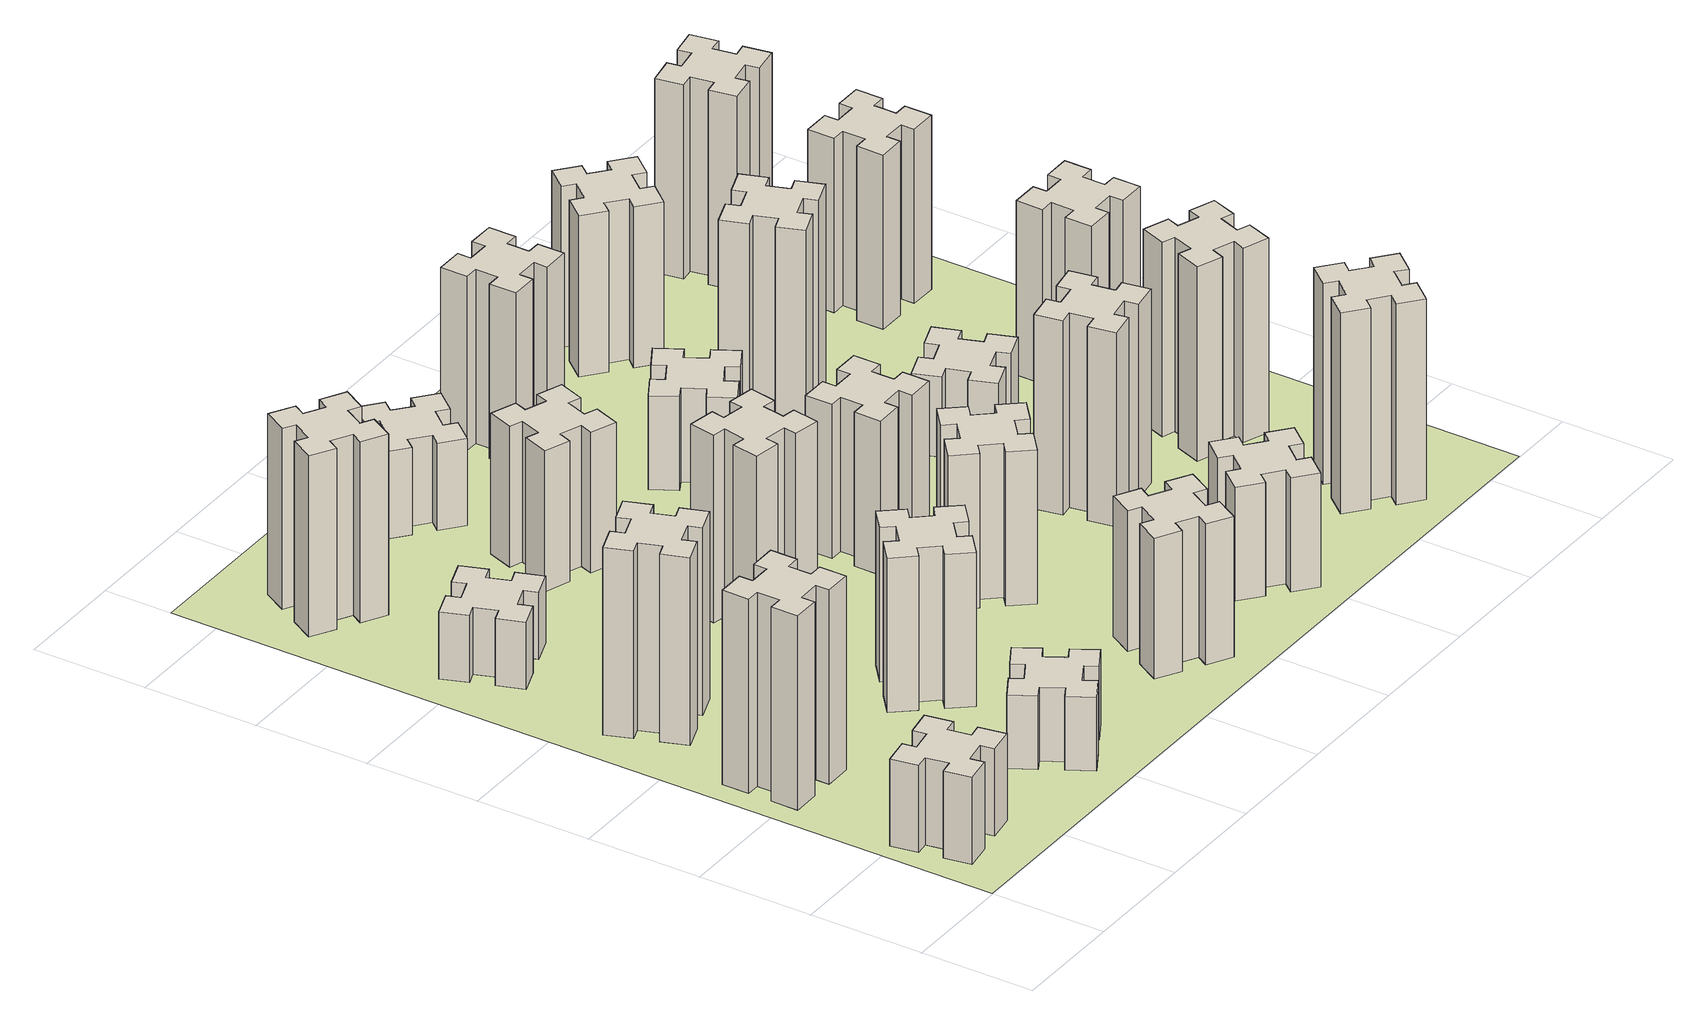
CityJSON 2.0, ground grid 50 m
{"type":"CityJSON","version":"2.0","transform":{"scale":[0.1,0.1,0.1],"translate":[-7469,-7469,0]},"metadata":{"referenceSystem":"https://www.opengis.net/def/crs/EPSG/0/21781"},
"CityObjects":{
"building1":{"type":"Building","attributes":{"class":"1000","function":"1000","usage":"1000","yearOfConstruction":2016,"roofType":"1000","measuredHeight":39,"storeysAboveGround":30,"storeysBelowGround":0},"geometry":[{"type":"Solid","lod":"1","boundaries":[[[[0,1,2,3,4,5,6,7,8,9,10,11,12,13,14,15,16,17,18,19]],[[17,16,20,21]],[[16,15,22,20]],[[15,14,23,22]],[[14,13,24,23]],[[13,12,25,24]],[[12,11,26,25]],[[11,10,27,26]],[[10,9,28,27]],[[9,8,29,28]],[[8,7,30,29]],[[7,6,31,30]],[[6,5,32,31]],[[5,4,33,32]],[[4,3,34,33]],[[3,2,35,34]],[[2,1,36,35]],[[1,0,37,36]],[[0,19,38,37]],[[19,18,39,38]],[[18,17,21,39]],[[24,25,26,27,28,29,30,31,32,33,34,35,36,37,38,39,21,20,22,23]]]]}]},
"building2":{"type":"Building","attributes":{"class":"1000","function":"1000","usage":"1000","yearOfConstruction":2016,"roofType":"1000","measuredHeight":87,"storeysAboveGround":30,"storeysBelowGround":0},"geometry":[{"type":"Solid","lod":"1","boundaries":[[[[40,41,42,43,44,45,46,47,48,49,50,51,52,53,54,55,56,57,58,59]],[[57,56,60,61]],[[56,55,62,60]],[[55,54,63,62]],[[54,53,64,63]],[[53,52,65,64]],[[52,51,66,65]],[[51,50,67,66]],[[50,49,68,67]],[[49,48,69,68]],[[48,47,70,69]],[[47,46,71,70]],[[46,45,72,71]],[[45,44,73,72]],[[44,43,74,73]],[[43,42,75,74]],[[42,41,76,75]],[[41,40,77,76]],[[40,59,78,77]],[[59,58,79,78]],[[58,57,61,79]],[[64,65,66,67,68,69,70,71,72,73,74,75,76,77,78,79,61,60,62,63]]]]}]},
"building3":{"type":"Building","attributes":{"class":"1000","function":"1000","usage":"1000","yearOfConstruction":2016,"roofType":"1000","measuredHeight":84,"storeysAboveGround":30,"storeysBelowGround":0},"geometry":[{"type":"Solid","lod":"1","boundaries":[[[[80,81,82,83,84,85,86,87,88,89,90,91,92,93,94,95,96,97,98,99]],[[97,96,100,101]],[[96,95,102,100]],[[95,94,103,102]],[[94,93,104,103]],[[93,92,105,104]],[[92,91,106,105]],[[91,90,107,106]],[[90,89,108,107]],[[89,88,109,108]],[[88,87,110,109]],[[87,86,111,110]],[[86,85,112,111]],[[85,84,113,112]],[[84,83,114,113]],[[83,82,115,114]],[[82,81,116,115]],[[81,80,117,116]],[[80,99,118,117]],[[99,98,119,118]],[[98,97,101,119]],[[104,105,106,107,108,109,110,111,112,113,114,115,116,117,118,119,101,100,102,103]]]]}]},
"building4":{"type":"Building","attributes":{"class":"1000","function":"1000","usage":"1000","yearOfConstruction":2016,"roofType":"1000","measuredHeight":30,"storeysAboveGround":30,"storeysBelowGround":0},"geometry":[{"type":"Solid","lod":"1","boundaries":[[[[120,121,122,123,124,125,126,127,128,129,130,131,132,133,134,135,136,137,138,139]],[[137,136,140,141]],[[136,135,142,140]],[[135,134,143,142]],[[134,133,144,143]],[[133,132,145,144]],[[132,131,146,145]],[[131,130,147,146]],[[130,129,148,147]],[[129,128,149,148]],[[128,127,150,149]],[[127,126,151,150]],[[126,125,152,151]],[[125,124,153,152]],[[124,123,154,153]],[[123,122,155,154]],[[122,121,156,155]],[[121,120,157,156]],[[120,139,158,157]],[[139,138,159,158]],[[138,137,141,159]],[[144,145,146,147,148,149,150,151,152,153,154,155,156,157,158,159,141,140,142,143]]]]}]},
"building5":{"type":"Building","attributes":{"class":"1000","function":"1000","usage":"1000","yearOfConstruction":2016,"roofType":"1000","measuredHeight":33,"storeysAboveGround":30,"storeysBelowGround":0},"geometry":[{"type":"Solid","lod":"1","boundaries":[[[[160,161,162,163,164,165,166,167,168,169,170,171,172,173,174,175,176,177,178,179]],[[177,176,180,181]],[[176,175,182,180]],[[175,174,183,182]],[[174,173,184,183]],[[173,172,185,184]],[[172,171,186,185]],[[171,170,187,186]],[[170,169,188,187]],[[169,168,189,188]],[[168,167,190,189]],[[167,166,191,190]],[[166,165,192,191]],[[165,164,193,192]],[[164,163,194,193]],[[163,162,195,194]],[[162,161,196,195]],[[161,160,197,196]],[[160,179,198,197]],[[179,178,199,198]],[[178,177,181,199]],[[184,185,186,187,188,189,190,191,192,193,194,195,196,197,198,199,181,180,182,183]]]]}]},
"building6":{"type":"Building","attributes":{"class":"1000","function":"1000","usage":"1000","yearOfConstruction":2016,"roofType":"1000","measuredHeight":81,"storeysAboveGround":30,"storeysBelowGround":0},"geometry":[{"type":"Solid","lod":"1","boundaries":[[[[200,201,202,203,204,205,206,207,208,209,210,211,212,213,214,215,216,217,218,219]],[[217,216,220,221]],[[216,215,222,220]],[[215,214,223,222]],[[214,213,224,223]],[[213,212,225,224]],[[212,211,226,225]],[[211,210,227,226]],[[210,209,228,227]],[[209,208,229,228]],[[208,207,230,229]],[[207,206,231,230]],[[206,205,232,231]],[[205,204,233,232]],[[204,203,234,233]],[[203,202,235,234]],[[202,201,236,235]],[[201,200,237,236]],[[200,219,238,237]],[[219,218,239,238]],[[218,217,221,239]],[[224,225,226,227,228,229,230,231,232,233,234,235,236,237,238,239,221,220,222,223]]]]}]},
"building7":{"type":"Building","attributes":{"class":"1000","function":"1000","usage":"1000","yearOfConstruction":2016,"roofType":"1000","measuredHeight":69,"storeysAboveGround":30,"storeysBelowGround":0},"geometry":[{"type":"Solid","lod":"1","boundaries":[[[[240,241,242,243,244,245,246,247,248,249,250,251,252,253,254,255,256,257,258,259]],[[257,256,260,261]],[[256,255,262,260]],[[255,254,263,262]],[[254,253,264,263]],[[253,252,265,264]],[[252,251,266,265]],[[251,250,267,266]],[[250,249,268,267]],[[249,248,269,268]],[[248,247,270,269]],[[247,246,271,270]],[[246,245,272,271]],[[245,244,273,272]],[[244,243,274,273]],[[243,242,275,274]],[[242,241,276,275]],[[241,240,277,276]],[[240,259,278,277]],[[259,258,279,278]],[[258,257,261,279]],[[264,265,266,267,268,269,270,271,272,273,274,275,276,277,278,279,261,260,262,263]]]]}]},
"building8":{"type":"Building","attributes":{"class":"1000","function":"1000","usage":"1000","yearOfConstruction":2016,"roofType":"1000","measuredHeight":84,"storeysAboveGround":30,"storeysBelowGround":0},"geometry":[{"type":"Solid","lod":"1","boundaries":[[[[280,281,282,283,284,285,286,287,288,289,290,291,292,293,294,295,296,297,298,299]],[[297,296,300,301]],[[296,295,302,300]],[[295,294,303,302]],[[294,293,304,303]],[[293,292,305,304]],[[292,291,306,305]],[[291,290,307,306]],[[290,289,308,307]],[[289,288,309,308]],[[288,287,310,309]],[[287,286,311,310]],[[286,285,312,311]],[[285,284,313,312]],[[284,283,314,313]],[[283,282,315,314]],[[282,281,316,315]],[[281,280,317,316]],[[280,299,318,317]],[[299,298,319,318]],[[298,297,301,319]],[[304,305,306,307,308,309,310,311,312,313,314,315,316,317,318,319,301,300,302,303]]]]}]},
"building9":{"type":"Building","attributes":{"class":"1000","function":"1000","usage":"1000","yearOfConstruction":2016,"roofType":"1000","measuredHeight":63,"storeysAboveGround":30,"storeysBelowGround":0},"geometry":[{"type":"Solid","lod":"1","boundaries":[[[[320,321,322,323,324,325,326,327,328,329,330,331,332,333,334,335,336,337,338,339]],[[337,336,340,341]],[[336,335,342,340]],[[335,334,343,342]],[[334,333,344,343]],[[333,332,345,344]],[[332,331,346,345]],[[331,330,347,346]],[[330,329,348,347]],[[329,328,349,348]],[[328,327,350,349]],[[327,326,351,350]],[[326,325,352,351]],[[325,324,353,352]],[[324,323,354,353]],[[323,322,355,354]],[[322,321,356,355]],[[321,320,357,356]],[[320,339,358,357]],[[339,338,359,358]],[[338,337,341,359]],[[344,345,346,347,348,349,350,351,352,353,354,355,356,357,358,359,341,340,342,343]]]]}]},
"building10":{"type":"Building","attributes":{"class":"1000","function":"1000","usage":"1000","yearOfConstruction":2016,"roofType":"1000","measuredHeight":63,"storeysAboveGround":30,"storeysBelowGround":0},"geometry":[{"type":"Solid","lod":"1","boundaries":[[[[360,361,362,363,364,365,366,367,368,369,370,371,372,373,374,375,376,377,378,379]],[[377,376,380,381]],[[376,375,382,380]],[[375,374,383,382]],[[374,373,384,383]],[[373,372,385,384]],[[372,371,386,385]],[[371,370,387,386]],[[370,369,388,387]],[[369,368,389,388]],[[368,367,390,389]],[[367,366,391,390]],[[366,365,392,391]],[[365,364,393,392]],[[364,363,394,393]],[[363,362,395,394]],[[362,361,396,395]],[[361,360,397,396]],[[360,379,398,397]],[[379,378,399,398]],[[378,377,381,399]],[[384,385,386,387,388,389,390,391,392,393,394,395,396,397,398,399,381,380,382,383]]]]}]},
"building11":{"type":"Building","attributes":{"class":"1000","function":"1000","usage":"1000","yearOfConstruction":2016,"roofType":"1000","measuredHeight":39,"storeysAboveGround":30,"storeysBelowGround":0},"geometry":[{"type":"Solid","lod":"1","boundaries":[[[[400,401,402,403,404,405,406,407,408,409,410,411,412,413,414,415,416,417,418,419]],[[417,416,420,421]],[[416,415,422,420]],[[415,414,423,422]],[[414,413,424,423]],[[413,412,425,424]],[[412,411,426,425]],[[411,410,427,426]],[[410,409,428,427]],[[409,408,429,428]],[[408,407,430,429]],[[407,406,431,430]],[[406,405,432,431]],[[405,404,433,432]],[[404,403,434,433]],[[403,402,435,434]],[[402,401,436,435]],[[401,400,437,436]],[[400,419,438,437]],[[419,418,439,438]],[[418,417,421,439]],[[424,425,426,427,428,429,430,431,432,433,434,435,436,437,438,439,421,420,422,423]]]]}]},
"building12":{"type":"Building","attributes":{"class":"1000","function":"1000","usage":"1000","yearOfConstruction":2016,"roofType":"1000","measuredHeight":69,"storeysAboveGround":30,"storeysBelowGround":0},"geometry":[{"type":"Solid","lod":"1","boundaries":[[[[440,441,442,443,444,445,446,447,448,449,450,451,452,453,454,455,456,457,458,459]],[[457,456,460,461]],[[456,455,462,460]],[[455,454,463,462]],[[454,453,464,463]],[[453,452,465,464]],[[452,451,466,465]],[[451,450,467,466]],[[450,449,468,467]],[[449,448,469,468]],[[448,447,470,469]],[[447,446,471,470]],[[446,445,472,471]],[[445,444,473,472]],[[444,443,474,473]],[[443,442,475,474]],[[442,441,476,475]],[[441,440,477,476]],[[440,459,478,477]],[[459,458,479,478]],[[458,457,461,479]],[[464,465,466,467,468,469,470,471,472,473,474,475,476,477,478,479,461,460,462,463]]]]}]},
"building13":{"type":"Building","attributes":{"class":"1000","function":"1000","usage":"1000","yearOfConstruction":2016,"roofType":"1000","measuredHeight":69,"storeysAboveGround":30,"storeysBelowGround":0},"geometry":[{"type":"Solid","lod":"1","boundaries":[[[[480,481,482,483,484,485,486,487,488,489,490,491,492,493,494,495,496,497,498,499]],[[497,496,500,501]],[[496,495,502,500]],[[495,494,503,502]],[[494,493,504,503]],[[493,492,505,504]],[[492,491,506,505]],[[491,490,507,506]],[[490,489,508,507]],[[489,488,509,508]],[[488,487,510,509]],[[487,486,511,510]],[[486,485,512,511]],[[485,484,513,512]],[[484,483,514,513]],[[483,482,515,514]],[[482,481,516,515]],[[481,480,517,516]],[[480,499,518,517]],[[499,498,519,518]],[[498,497,501,519]],[[504,505,506,507,508,509,510,511,512,513,514,515,516,517,518,519,501,500,502,503]]]]}]},
"building14":{"type":"Building","attributes":{"class":"1000","function":"1000","usage":"1000","yearOfConstruction":2016,"roofType":"1000","measuredHeight":51,"storeysAboveGround":30,"storeysBelowGround":0},"geometry":[{"type":"Solid","lod":"1","boundaries":[[[[520,521,522,523,524,525,526,527,528,529,530,531,532,533,534,535,536,537,538,539]],[[537,536,540,541]],[[536,535,542,540]],[[535,534,543,542]],[[534,533,544,543]],[[533,532,545,544]],[[532,531,546,545]],[[531,530,547,546]],[[530,529,548,547]],[[529,528,549,548]],[[528,527,550,549]],[[527,526,551,550]],[[526,525,552,551]],[[525,524,553,552]],[[524,523,554,553]],[[523,522,555,554]],[[522,521,556,555]],[[521,520,557,556]],[[520,539,558,557]],[[539,538,559,558]],[[538,537,541,559]],[[544,545,546,547,548,549,550,551,552,553,554,555,556,557,558,559,541,540,542,543]]]]}]},
"building15":{"type":"Building","attributes":{"class":"1000","function":"1000","usage":"1000","yearOfConstruction":2016,"roofType":"1000","measuredHeight":42,"storeysAboveGround":30,"storeysBelowGround":0},"geometry":[{"type":"Solid","lod":"1","boundaries":[[[[560,561,562,563,564,565,566,567,568,569,570,571,572,573,574,575,576,577,578,579]],[[577,576,580,581]],[[576,575,582,580]],[[575,574,583,582]],[[574,573,584,583]],[[573,572,585,584]],[[572,571,586,585]],[[571,570,587,586]],[[570,569,588,587]],[[569,568,589,588]],[[568,567,590,589]],[[567,566,591,590]],[[566,565,592,591]],[[565,564,593,592]],[[564,563,594,593]],[[563,562,595,594]],[[562,561,596,595]],[[561,560,597,596]],[[560,579,598,597]],[[579,578,599,598]],[[578,577,581,599]],[[584,585,586,587,588,589,590,591,592,593,594,595,596,597,598,599,581,580,582,583]]]]}]},
"building16":{"type":"Building","attributes":{"class":"1000","function":"1000","usage":"1000","yearOfConstruction":2016,"roofType":"1000","measuredHeight":78,"storeysAboveGround":30,"storeysBelowGround":0},"geometry":[{"type":"Solid","lod":"1","boundaries":[[[[600,601,602,603,604,605,606,607,608,609,610,611,612,613,614,615,616,617,618,619]],[[617,616,620,621]],[[616,615,622,620]],[[615,614,623,622]],[[614,613,624,623]],[[613,612,625,624]],[[612,611,626,625]],[[611,610,627,626]],[[610,609,628,627]],[[609,608,629,628]],[[608,607,630,629]],[[607,606,631,630]],[[606,605,632,631]],[[605,604,633,632]],[[604,603,634,633]],[[603,602,635,634]],[[602,601,636,635]],[[601,600,637,636]],[[600,619,638,637]],[[619,618,639,638]],[[618,617,621,639]],[[624,625,626,627,628,629,630,631,632,633,634,635,636,637,638,639,621,620,622,623]]]]}]},
"building17":{"type":"Building","attributes":{"class":"1000","function":"1000","usage":"1000","yearOfConstruction":2016,"roofType":"1000","measuredHeight":87,"storeysAboveGround":30,"storeysBelowGround":0},"geometry":[{"type":"Solid","lod":"1","boundaries":[[[[640,641,642,643,644,645,646,647,648,649,650,651,652,653,654,655,656,657,658,659]],[[657,656,660,661]],[[656,655,662,660]],[[655,654,663,662]],[[654,653,664,663]],[[653,652,665,664]],[[652,651,666,665]],[[651,650,667,666]],[[650,649,668,667]],[[649,648,669,668]],[[648,647,670,669]],[[647,646,671,670]],[[646,645,672,671]],[[645,644,673,672]],[[644,643,674,673]],[[643,642,675,674]],[[642,641,676,675]],[[641,640,677,676]],[[640,659,678,677]],[[659,658,679,678]],[[658,657,661,679]],[[664,665,666,667,668,669,670,671,672,673,674,675,676,677,678,679,661,660,662,663]]]]}]},
"building18":{"type":"Building","attributes":{"class":"1000","function":"1000","usage":"1000","yearOfConstruction":2016,"roofType":"1000","measuredHeight":36,"storeysAboveGround":30,"storeysBelowGround":0},"geometry":[{"type":"Solid","lod":"1","boundaries":[[[[680,681,682,683,684,685,686,687,688,689,690,691,692,693,694,695,696,697,698,699]],[[697,696,700,701]],[[696,695,702,700]],[[695,694,703,702]],[[694,693,704,703]],[[693,692,705,704]],[[692,691,706,705]],[[691,690,707,706]],[[690,689,708,707]],[[689,688,709,708]],[[688,687,710,709]],[[687,686,711,710]],[[686,685,712,711]],[[685,684,713,712]],[[684,683,714,713]],[[683,682,715,714]],[[682,681,716,715]],[[681,680,717,716]],[[680,699,718,717]],[[699,698,719,718]],[[698,697,701,719]],[[704,705,706,707,708,709,710,711,712,713,714,715,716,717,718,719,701,700,702,703]]]]}]},
"building19":{"type":"Building","attributes":{"class":"1000","function":"1000","usage":"1000","yearOfConstruction":2016,"roofType":"1000","measuredHeight":90,"storeysAboveGround":30,"storeysBelowGround":0},"geometry":[{"type":"Solid","lod":"1","boundaries":[[[[720,721,722,723,724,725,726,727,728,729,730,731,732,733,734,735,736,737,738,739]],[[737,736,740,741]],[[736,735,742,740]],[[735,734,743,742]],[[734,733,744,743]],[[733,732,745,744]],[[732,731,746,745]],[[731,730,747,746]],[[730,729,748,747]],[[729,728,749,748]],[[728,727,750,749]],[[727,726,751,750]],[[726,725,752,751]],[[725,724,753,752]],[[724,723,754,753]],[[723,722,755,754]],[[722,721,756,755]],[[721,720,757,756]],[[720,739,758,757]],[[739,738,759,758]],[[738,737,741,759]],[[744,745,746,747,748,749,750,751,752,753,754,755,756,757,758,759,741,740,742,743]]]]}]},
"building20":{"type":"Building","attributes":{"class":"1000","function":"1000","usage":"1000","yearOfConstruction":2016,"roofType":"1000","measuredHeight":90,"storeysAboveGround":30,"storeysBelowGround":0},"geometry":[{"type":"Solid","lod":"1","boundaries":[[[[760,761,762,763,764,765,766,767,768,769,770,771,772,773,774,775,776,777,778,779]],[[777,776,780,781]],[[776,775,782,780]],[[775,774,783,782]],[[774,773,784,783]],[[773,772,785,784]],[[772,771,786,785]],[[771,770,787,786]],[[770,769,788,787]],[[769,768,789,788]],[[768,767,790,789]],[[767,766,791,790]],[[766,765,792,791]],[[765,764,793,792]],[[764,763,794,793]],[[763,762,795,794]],[[762,761,796,795]],[[761,760,797,796]],[[760,779,798,797]],[[779,778,799,798]],[[778,777,781,799]],[[784,785,786,787,788,789,790,791,792,793,794,795,796,797,798,799,781,780,782,783]]]]}]},
"building21":{"type":"Building","attributes":{"class":"1000","function":"1000","usage":"1000","yearOfConstruction":2016,"roofType":"1000","measuredHeight":72,"storeysAboveGround":30,"storeysBelowGround":0},"geometry":[{"type":"Solid","lod":"1","boundaries":[[[[800,801,802,803,804,805,806,807,808,809,810,811,812,813,814,815,816,817,818,819]],[[817,816,820,821]],[[816,815,822,820]],[[815,814,823,822]],[[814,813,824,823]],[[813,812,825,824]],[[812,811,826,825]],[[811,810,827,826]],[[810,809,828,827]],[[809,808,829,828]],[[808,807,830,829]],[[807,806,831,830]],[[806,805,832,831]],[[805,804,833,832]],[[804,803,834,833]],[[803,802,835,834]],[[802,801,836,835]],[[801,800,837,836]],[[800,819,838,837]],[[819,818,839,838]],[[818,817,821,839]],[[824,825,826,827,828,829,830,831,832,833,834,835,836,837,838,839,821,820,822,823]]]]}]},
"building22":{"type":"Building","attributes":{"class":"1000","function":"1000","usage":"1000","yearOfConstruction":2016,"roofType":"1000","measuredHeight":87,"storeysAboveGround":30,"storeysBelowGround":0},"geometry":[{"type":"Solid","lod":"1","boundaries":[[[[840,841,842,843,844,845,846,847,848,849,850,851,852,853,854,855,856,857,858,859]],[[857,856,860,861]],[[856,855,862,860]],[[855,854,863,862]],[[854,853,864,863]],[[853,852,865,864]],[[852,851,866,865]],[[851,850,867,866]],[[850,849,868,867]],[[849,848,869,868]],[[848,847,870,869]],[[847,846,871,870]],[[846,845,872,871]],[[845,844,873,872]],[[844,843,874,873]],[[843,842,875,874]],[[842,841,876,875]],[[841,840,877,876]],[[840,859,878,877]],[[859,858,879,878]],[[858,857,861,879]],[[864,865,866,867,868,869,870,871,872,873,874,875,876,877,878,879,861,860,862,863]]]]}]},
"building23":{"type":"Building","attributes":{"class":"1000","function":"1000","usage":"1000","yearOfConstruction":2016,"roofType":"1000","measuredHeight":78,"storeysAboveGround":30,"storeysBelowGround":0},"geometry":[{"type":"Solid","lod":"1","boundaries":[[[[880,881,882,883,884,885,886,887,888,889,890,891,892,893,894,895,896,897,898,899]],[[897,896,900,901]],[[896,895,902,900]],[[895,894,903,902]],[[894,893,904,903]],[[893,892,905,904]],[[892,891,906,905]],[[891,890,907,906]],[[890,889,908,907]],[[889,888,909,908]],[[888,887,910,909]],[[887,886,911,910]],[[886,885,912,911]],[[885,884,913,912]],[[884,883,914,913]],[[883,882,915,914]],[[882,881,916,915]],[[881,880,917,916]],[[880,899,918,917]],[[899,898,919,918]],[[898,897,901,919]],[[904,905,906,907,908,909,910,911,912,913,914,915,916,917,918,919,901,900,902,903]]]]}]},
"building24":{"type":"Building","attributes":{"class":"1000","function":"1000","usage":"1000","yearOfConstruction":2016,"roofType":"1000","measuredHeight":78,"storeysAboveGround":30,"storeysBelowGround":0},"geometry":[{"type":"Solid","lod":"1","boundaries":[[[[920,921,922,923,924,925,926,927,928,929,930,931,932,933,934,935,936,937,938,939]],[[937,936,940,941]],[[936,935,942,940]],[[935,934,943,942]],[[934,933,944,943]],[[933,932,945,944]],[[932,931,946,945]],[[931,930,947,946]],[[930,929,948,947]],[[929,928,949,948]],[[928,927,950,949]],[[927,926,951,950]],[[926,925,952,951]],[[925,924,953,952]],[[924,923,954,953]],[[923,922,955,954]],[[922,921,956,955]],[[921,920,957,956]],[[920,939,958,957]],[[939,938,959,958]],[[938,937,941,959]],[[944,945,946,947,948,949,950,951,952,953,954,955,956,957,958,959,941,940,942,943]]]]}]},
"building25":{"type":"Building","attributes":{"class":"1000","function":"1000","usage":"1000","yearOfConstruction":2016,"roofType":"1000","measuredHeight":87,"storeysAboveGround":30,"storeysBelowGround":0},"geometry":[{"type":"Solid","lod":"1","boundaries":[[[[960,961,962,963,964,965,966,967,968,969,970,971,972,973,974,975,976,977,978,979]],[[977,976,980,981]],[[976,975,982,980]],[[975,974,983,982]],[[974,973,984,983]],[[973,972,985,984]],[[972,971,986,985]],[[971,970,987,986]],[[970,969,988,987]],[[969,968,989,988]],[[968,967,990,989]],[[967,966,991,990]],[[966,965,992,991]],[[965,964,993,992]],[[964,963,994,993]],[[963,962,995,994]],[[962,961,996,995]],[[961,960,997,996]],[[960,979,998,997]],[[979,978,999,998]],[[978,977,981,999]],[[984,985,986,987,988,989,990,991,992,993,994,995,996,997,998,999,981,980,982,983]]]]}]},
"landuse1":{"type":"LandUse","attributes":{"name":"plot1","function":"1010"},"geometry":[{"type":"MultiSurface","lod":"1","boundaries":[[[1000,1001,1002,1003]]]}]}
},
"vertices":[
[305,492,0],[207,475,0],[197,534,0],[78,513,0],[99,395,0],[158,405,0],[176,307,0],[117,297,0],[137,178,0],[256,199,0],[245,258,0],[344,276,0],[354,217,0],[472,237,0],[451,356,0],[392,345,0],[375,444,0],[434,454,0],[413,572,0],[295,551,0],[375,444,390],[434,454,390],[392,345,390],[451,356,390],[472,237,390],[354,217,390],[344,276,390],[245,258,390],[256,199,390],[137,178,390],[117,297,390],[176,307,390],[158,405,390],[99,395,390],[78,513,390],[197,534,390],[207,475,390],[305,492,390],[295,551,390],[413,572,390],
[325,1225,0],[225,1225,0],[225,1285,0],[105,1285,0],[105,1165,0],[165,1165,0],[165,1065,0],[105,1065,0],[105,945,0],[225,945,0],[225,1005,0],[325,1005,0],[325,945,0],[445,945,0],[445,1065,0],[385,1065,0],[385,1165,0],[445,1165,0],[445,1285,0],[325,1285,0],[385,1165,870],[445,1165,870],[385,1065,870],[445,1065,870],[445,945,870],[325,945,870],[325,1005,870],[225,1005,870],[225,945,870],[105,945,870],[105,1065,870],[165,1065,870],[165,1165,870],[105,1165,870],[105,1285,870],[225,1285,870],[225,1225,870],[325,1225,870],[325,1285,870],[445,1285,870],
[255,1765,0],[289,1671,0],[233,1650,0],[274,1537,0],[387,1579,0],[366,1635,0],[460,1669,0],[480,1613,0],[593,1654,0],[552,1767,0],[496,1746,0],[462,1840,0],[518,1860,0],[477,1973,0],[364,1932,0],[385,1876,0],[291,1842,0],[270,1898,0],[157,1857,0],[199,1744,0],[291,1842,840],[270,1898,840],[385,1876,840],[364,1932,840],[477,1973,840],[518,1860,840],[462,1840,840],[496,1746,840],[552,1767,840],[593,1654,840],[480,1613,840],[460,1669,840],[366,1635,840],[387,1579,840],[274,1537,840],[233,1650,840],[289,1671,840],[255,1765,840],[199,1744,840],[157,1857,840],
[496,2486,0],[462,2580,0],[518,2600,0],[477,2713,0],[364,2672,0],[385,2616,0],[291,2582,0],[270,2638,0],[157,2597,0],[199,2484,0],[255,2505,0],[289,2411,0],[233,2390,0],[274,2277,0],[387,2319,0],[366,2375,0],[460,2409,0],[480,2353,0],[593,2394,0],[552,2507,0],[460,2409,300],[480,2353,300],[366,2375,300],[387,2319,300],[274,2277,300],[233,2390,300],[289,2411,300],[255,2505,300],[199,2484,300],[157,2597,300],[270,2638,300],[291,2582,300],[385,2616,300],[364,2672,300],[477,2713,300],[518,2600,300],[462,2580,300],[496,2486,300],[552,2507,300],[593,2394,300],
[895,364,0],[945,277,0],[893,247,0],[953,143,0],[1057,203,0],[1027,255,0],[1114,305,0],[1144,253,0],[1248,313,0],[1188,417,0],[1136,387,0],[1086,474,0],[1138,504,0],[1078,608,0],[974,548,0],[1004,496,0],[917,446,0],[887,498,0],[783,438,0],[843,334,0],[917,446,330],[887,498,330],[1004,496,330],[974,548,330],[1078,608,330],[1138,504,330],[1086,474,330],[1136,387,330],[1188,417,330],[1248,313,330],[1144,253,330],[1114,305,330],[1027,255,330],[1057,203,330],[953,143,330],[893,247,330],[945,277,330],[895,364,330],[843,334,330],[783,438,330],
[446,3137,0],[496,3224,0],[548,3194,0],[608,3298,0],[504,3358,0],[474,3306,0],[387,3356,0],[417,3408,0],[313,3468,0],[253,3364,0],[305,3334,0],[255,3247,0],[203,3277,0],[143,3173,0],[247,3113,0],[277,3165,0],[364,3115,0],[334,3063,0],[438,3003,0],[498,3107,0],[364,3115,810],[334,3063,810],[277,3165,810],[247,3113,810],[143,3173,810],[203,3277,810],[255,3247,810],[305,3334,810],[253,3364,810],[313,3468,810],[417,3408,810],[387,3356,810],[474,3306,810],[504,3358,810],[608,3298,810],[548,3194,810],[496,3224,810],[446,3137,810],[498,3107,810],[438,3003,810],
[1232,1048,0],[1167,1124,0],[1213,1163,0],[1136,1255,0],[1044,1178,0],[1083,1132,0],[1006,1067,0],[968,1113,0],[876,1036,0],[953,944,0],[999,983,0],[1063,906,0],[1017,868,0],[1094,776,0],[1186,853,0],[1148,899,0],[1224,963,0],[1263,917,0],[1355,994,0],[1278,1086,0],[1224,963,690],[1263,917,690],[1148,899,690],[1186,853,690],[1094,776,690],[1017,868,690],[1063,906,690],[999,983,690],[953,944,690],[876,1036,690],[968,1113,690],[1006,1067,690],[1083,1132,690],[1044,1178,690],[1136,1255,690],[1213,1163,690],[1167,1124,690],[1232,1048,690],[1278,1086,690],[1355,994,690],
[1315,1787,0],[1332,1885,0],[1391,1875,0],[1412,1993,0],[1294,2014,0],[1284,1955,0],[1185,1972,0],[1196,2031,0],[1077,2052,0],[1057,1934,0],[1116,1924,0],[1098,1825,0],[1039,1836,0],[1018,1717,0],[1137,1697,0],[1147,1756,0],[1245,1738,0],[1235,1679,0],[1353,1658,0],[1374,1777,0],[1245,1738,840],[1235,1679,840],[1147,1756,840],[1137,1697,840],[1018,1717,840],[1039,1836,840],[1098,1825,840],[1116,1924,840],[1057,1934,840],[1077,2052,840],[1196,2031,840],[1185,1972,840],[1284,1955,840],[1294,2014,840],[1412,1993,840],[1391,1875,840],[1332,1885,840],[1315,1787,840],[1374,1777,840],[1353,1658,840],
[1202,2611,0],[1236,2705,0],[1292,2684,0],[1333,2797,0],[1220,2838,0],[1200,2782,0],[1106,2816,0],[1127,2872,0],[1014,2913,0],[973,2800,0],[1029,2780,0],[995,2686,0],[939,2707,0],[897,2594,0],[1010,2553,0],[1031,2609,0],[1125,2575,0],[1104,2519,0],[1217,2477,0],[1258,2590,0],[1125,2575,630],[1104,2519,630],[1031,2609,630],[1010,2553,630],[897,2594,630],[939,2707,630],[995,2686,630],[1029,2780,630],[973,2800,630],[1014,2913,630],[1127,2872,630],[1106,2816,630],[1200,2782,630],[1220,2838,630],[1333,2797,630],[1292,2684,630],[1236,2705,630],[1202,2611,630],[1258,2590,630],[1217,2477,630],
[1757,305,0],[1844,255,0],[1814,203,0],[1918,143,0],[1978,247,0],[1926,277,0],[1976,364,0],[2028,334,0],[2088,438,0],[1984,498,0],[1954,446,0],[1867,496,0],[1897,548,0],[1793,608,0],[1733,504,0],[1785,474,0],[1735,387,0],[1683,417,0],[1623,313,0],[1727,253,0],[1735,387,630],[1683,417,630],[1785,474,630],[1733,504,630],[1793,608,630],[1897,548,630],[1867,496,630],[1954,446,630],[1984,498,630],[2088,438,630],[2028,334,630],[1976,364,630],[1926,277,630],[1978,247,630],[1918,143,630],[1814,203,630],[1844,255,630],[1757,305,630],[1727,253,630],[1623,313,630],
[1006,3283,0],[1083,3219,0],[1044,3173,0],[1136,3096,0],[1213,3188,0],[1167,3226,0],[1232,3303,0],[1278,3264,0],[1355,3356,0],[1263,3433,0],[1224,3387,0],[1148,3452,0],[1186,3498,0],[1094,3575,0],[1017,3483,0],[1063,3444,0],[999,3368,0],[953,3406,0],[876,3314,0],[968,3237,0],[999,3368,390],[953,3406,390],[1063,3444,390],[1017,3483,390],[1094,3575,390],[1186,3498,390],[1148,3452,390],[1224,3387,390],[1263,3433,390],[1355,3356,390],[1278,3264,390],[1232,3303,390],[1167,3226,390],[1213,3188,390],[1136,3096,390],[1044,3173,390],[1083,3219,390],[1006,3283,390],[968,3237,390],[876,3314,390],
[1972,1248,0],[1907,1324,0],[1953,1363,0],[1876,1455,0],[1784,1378,0],[1823,1332,0],[1746,1267,0],[1708,1313,0],[1616,1236,0],[1693,1144,0],[1739,1183,0],[1803,1106,0],[1757,1068,0],[1834,976,0],[1926,1053,0],[1888,1099,0],[1964,1163,0],[2003,1117,0],[2095,1194,0],[2018,1286,0],[1964,1163,690],[2003,1117,690],[1888,1099,690],[1926,1053,690],[1834,976,690],[1757,1068,690],[1803,1106,690],[1739,1183,690],[1693,1144,690],[1616,1236,690],[1708,1313,690],[1746,1267,690],[1823,1332,690],[1784,1378,690],[1876,1455,690],[1953,1363,690],[1907,1324,690],[1972,1248,690],[2018,1286,690],[2095,1194,690],
[1805,1645,0],[1905,1645,0],[1905,1585,0],[2025,1585,0],[2025,1705,0],[1965,1705,0],[1965,1805,0],[2025,1805,0],[2025,1925,0],[1905,1925,0],[1905,1865,0],[1805,1865,0],[1805,1925,0],[1685,1925,0],[1685,1805,0],[1745,1805,0],[1745,1705,0],[1685,1705,0],[1685,1585,0],[1805,1585,0],[1745,1705,690],[1685,1705,690],[1745,1805,690],[1685,1805,690],[1685,1925,690],[1805,1925,690],[1805,1865,690],[1905,1865,690],[1905,1925,690],[2025,1925,690],[2025,1805,690],[1965,1805,690],[1965,1705,690],[2025,1705,690],[2025,1585,690],[1905,1585,690],[1905,1645,690],[1805,1645,690],[1805,1585,690],[1685,1585,690],
[2604,427,0],[2528,492,0],[2566,538,0],[2474,615,0],[2397,523,0],[2443,484,0],[2379,408,0],[2333,446,0],[2256,354,0],[2348,277,0],[2386,323,0],[2463,259,0],[2424,213,0],[2516,136,0],[2593,228,0],[2547,266,0],[2612,343,0],[2658,304,0],[2735,396,0],[2643,473,0],[2612,343,510],[2658,304,510],[2547,266,510],[2593,228,510],[2516,136,510],[2424,213,510],[2463,259,510],[2386,323,510],[2348,277,510],[2256,354,510],[2333,446,510],[2379,408,510],[2443,484,510],[2397,523,510],[2474,615,510],[2566,538,510],[2528,492,510],[2604,427,510],[2643,473,510],[2735,396,510],
[1835,2584,0],[1885,2497,0],[1833,2467,0],[1893,2363,0],[1997,2423,0],[1967,2475,0],[2054,2525,0],[2084,2473,0],[2188,2533,0],[2128,2637,0],[2076,2607,0],[2026,2694,0],[2078,2724,0],[2018,2828,0],[1914,2768,0],[1944,2716,0],[1857,2666,0],[1827,2718,0],[1723,2658,0],[1783,2554,0],[1857,2666,420],[1827,2718,420],[1944,2716,420],[1914,2768,420],[2018,2828,420],[2078,2724,420],[2026,2694,420],[2076,2607,420],[2128,2637,420],[2188,2533,420],[2084,2473,420],[2054,2525,420],[1967,2475,420],[1997,2423,420],[1893,2363,420],[1833,2467,420],[1885,2497,420],[1835,2584,420],[1783,2554,420],[1723,2658,420],
[1805,3445,0],[1705,3445,0],[1705,3505,0],[1585,3505,0],[1585,3385,0],[1645,3385,0],[1645,3285,0],[1585,3285,0],[1585,3165,0],[1705,3165,0],[1705,3225,0],[1805,3225,0],[1805,3165,0],[1925,3165,0],[1925,3285,0],[1865,3285,0],[1865,3385,0],[1925,3385,0],[1925,3505,0],[1805,3505,0],[1865,3385,780],[1925,3385,780],[1865,3285,780],[1925,3285,780],[1925,3165,780],[1805,3165,780],[1805,3225,780],[1705,3225,780],[1705,3165,780],[1585,3165,780],[1585,3285,780],[1645,3285,780],[1645,3385,780],[1585,3385,780],[1585,3505,780],[1705,3505,780],[1705,3445,780],[1805,3445,780],[1805,3505,780],[1925,3505,780],
[2478,1245,0],[2496,1147,0],[2437,1137,0],[2457,1018,0],[2576,1039,0],[2565,1098,0],[2664,1116,0],[2674,1057,0],[2792,1077,0],[2771,1196,0],[2712,1185,0],[2695,1284,0],[2754,1294,0],[2733,1412,0],[2615,1391,0],[2625,1332,0],[2527,1315,0],[2517,1374,0],[2398,1353,0],[2419,1235,0],[2527,1315,870],[2517,1374,870],[2625,1332,870],[2615,1391,870],[2733,1412,870],[2754,1294,870],[2695,1284,870],[2712,1185,870],[2771,1196,870],[2792,1077,870],[2674,1057,870],[2664,1116,870],[2565,1098,870],[2576,1039,870],[2457,1018,870],[2437,1137,870],[2496,1147,870],[2478,1245,870],[2419,1235,870],[2398,1353,870],
[2575,1865,0],[2609,1771,0],[2553,1750,0],[2594,1637,0],[2707,1679,0],[2686,1735,0],[2780,1769,0],[2800,1713,0],[2913,1754,0],[2872,1867,0],[2816,1846,0],[2782,1940,0],[2838,1960,0],[2797,2073,0],[2684,2032,0],[2705,1976,0],[2611,1942,0],[2590,1998,0],[2477,1957,0],[2519,1844,0],[2611,1942,360],[2590,1998,360],[2705,1976,360],[2684,2032,360],[2797,2073,360],[2838,1960,360],[2782,1940,360],[2816,1846,360],[2872,1867,360],[2913,1754,360],[2800,1713,360],[2780,1769,360],[2686,1735,360],[2707,1679,360],[2594,1637,360],[2553,1750,360],[2609,1771,360],[2575,1865,360],[2519,1844,360],[2477,1957,360],
[2486,2475,0],[2580,2509,0],[2600,2453,0],[2713,2494,0],[2672,2607,0],[2616,2586,0],[2582,2680,0],[2638,2700,0],[2597,2813,0],[2484,2772,0],[2505,2716,0],[2411,2682,0],[2390,2738,0],[2277,2697,0],[2319,2584,0],[2375,2605,0],[2409,2511,0],[2353,2490,0],[2394,2377,0],[2507,2419,0],[2409,2511,900],[2353,2490,900],[2375,2605,900],[2319,2584,900],[2277,2697,900],[2390,2738,900],[2411,2682,900],[2505,2716,900],[2484,2772,900],[2597,2813,900],[2638,2700,900],[2582,2680,900],[2616,2586,900],[2672,2607,900],[2713,2494,900],[2600,2453,900],[2580,2509,900],[2486,2475,900],[2507,2419,900],[2394,2377,900],
[3344,427,0],[3268,492,0],[3306,538,0],[3214,615,0],[3137,523,0],[3183,484,0],[3119,408,0],[3073,446,0],[2996,354,0],[3088,277,0],[3126,323,0],[3203,259,0],[3164,213,0],[3256,136,0],[3333,228,0],[3287,266,0],[3352,343,0],[3398,304,0],[3475,396,0],[3383,473,0],[3352,343,900],[3398,304,900],[3287,266,900],[3333,228,900],[3256,136,900],[3164,213,900],[3203,259,900],[3126,323,900],[3088,277,900],[2996,354,900],[3073,446,900],[3119,408,900],[3183,484,900],[3137,523,900],[3214,615,900],[3306,538,900],[3268,492,900],[3344,427,900],[3383,473,900],[3475,396,900],
[2386,3283,0],[2463,3219,0],[2424,3173,0],[2516,3096,0],[2593,3188,0],[2547,3226,0],[2612,3303,0],[2658,3264,0],[2735,3356,0],[2643,3433,0],[2604,3387,0],[2528,3452,0],[2566,3498,0],[2474,3575,0],[2397,3483,0],[2443,3444,0],[2379,3368,0],[2333,3406,0],[2256,3314,0],[2348,3237,0],[2379,3368,720],[2333,3406,720],[2443,3444,720],[2397,3483,720],[2474,3575,720],[2566,3498,720],[2528,3452,720],[2604,3387,720],[2643,3433,720],[2735,3356,720],[2658,3264,720],[2612,3303,720],[2547,3226,720],[2593,3188,720],[2516,3096,720],[2424,3173,720],[2463,3219,720],[2386,3283,720],[2348,3237,720],[2256,3314,720],
[3322,1031,0],[3356,1125,0],[3412,1104,0],[3453,1217,0],[3340,1258,0],[3320,1202,0],[3226,1236,0],[3247,1292,0],[3134,1333,0],[3093,1220,0],[3149,1200,0],[3115,1106,0],[3059,1127,0],[3017,1014,0],[3130,973,0],[3151,1029,0],[3245,995,0],[3224,939,0],[3337,897,0],[3378,1010,0],[3245,995,870],[3224,939,870],[3151,1029,870],[3130,973,870],[3017,1014,870],[3059,1127,870],[3115,1106,870],[3149,1200,870],[3093,1220,870],[3134,1333,870],[3247,1292,870],[3226,1236,870],[3320,1202,870],[3340,1258,870],[3453,1217,870],[3412,1104,870],[3356,1125,870],[3322,1031,870],[3378,1010,870],[3337,897,870],
[3225,1805,0],[3225,1705,0],[3165,1705,0],[3165,1585,0],[3285,1585,0],[3285,1645,0],[3385,1645,0],[3385,1585,0],[3505,1585,0],[3505,1705,0],[3445,1705,0],[3445,1805,0],[3505,1805,0],[3505,1925,0],[3385,1925,0],[3385,1865,0],[3285,1865,0],[3285,1925,0],[3165,1925,0],[3165,1805,0],[3285,1865,780],[3285,1925,780],[3385,1865,780],[3385,1925,780],[3505,1925,780],[3505,1805,780],[3445,1805,780],[3445,1705,780],[3505,1705,780],[3505,1585,780],[3385,1585,780],[3385,1645,780],[3285,1645,780],[3285,1585,780],[3165,1585,780],[3165,1705,780],[3225,1705,780],[3225,1805,780],[3165,1805,780],[3165,1925,780],
[3285,2585,0],[3385,2585,0],[3385,2525,0],[3505,2525,0],[3505,2645,0],[3445,2645,0],[3445,2745,0],[3505,2745,0],[3505,2865,0],[3385,2865,0],[3385,2805,0],[3285,2805,0],[3285,2865,0],[3165,2865,0],[3165,2745,0],[3225,2745,0],[3225,2645,0],[3165,2645,0],[3165,2525,0],[3285,2525,0],[3225,2645,780],[3165,2645,780],[3225,2745,780],[3165,2745,780],[3165,2865,780],[3285,2865,780],[3285,2805,780],[3385,2805,780],[3385,2865,780],[3505,2865,780],[3505,2745,780],[3445,2745,780],[3445,2645,780],[3505,2645,780],[3505,2525,780],[3385,2525,780],[3385,2585,780],[3285,2585,780],[3285,2525,780],[3165,2525,780],
[3265,3452,0],[3167,3435,0],[3157,3494,0],[3038,3473,0],[3059,3355,0],[3118,3365,0],[3136,3267,0],[3077,3257,0],[3097,3138,0],[3216,3159,0],[3205,3218,0],[3304,3236,0],[3314,3177,0],[3432,3197,0],[3411,3316,0],[3352,3305,0],[3335,3404,0],[3394,3414,0],[3373,3532,0],[3255,3511,0],[3335,3404,870],[3394,3414,870],[3352,3305,870],[3411,3316,870],[3432,3197,870],[3314,3177,870],[3304,3236,870],[3205,3218,870],[3216,3159,870],[3097,3138,870],[3077,3257,870],[3136,3267,870],[3118,3365,870],[3059,3355,870],[3038,3473,870],[3157,3494,870],[3167,3435,870],[3265,3452,870],[3255,3511,870],[3373,3532,870],
[5,3705,0],[3705,3705,0],[3705,5,0],[5,5,0]
]}
